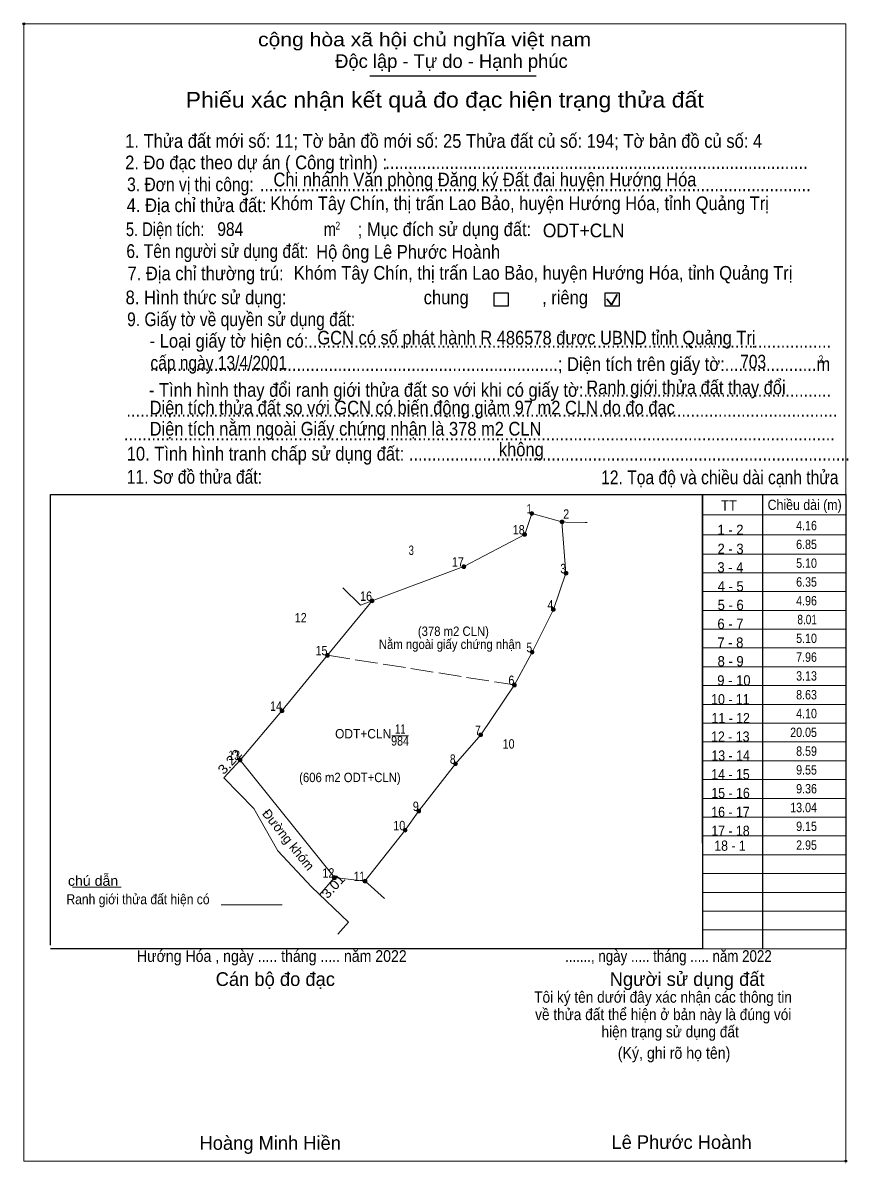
# Model space of a CAD drawing. Header units: metres. Extents: x 537240 to 537823, y 1837904 to 1838056.
# Drawn here: x 537239.6 to 537349.4, y 1837904.5 to 1838056.1 of the extents above; entities that cross this region are included whole.
import ezdxf
from ezdxf.enums import TextEntityAlignment as Align

# ---------------------------------------------------------------- set-up
doc = ezdxf.new("R2010")
doc.units = ezdxf.units.M
doc.header["$LTSCALE"] = 0.5
doc.header["$PDMODE"] = 32
doc.header["$PDSIZE"] = 0.25
doc.linetypes.add('LONG_DASHED', pattern=[7.5, 6, -1.5])
for name, color, linetype, lineweight in [('1', 7, 'Continuous', 13), ('10', 7, 'Continuous', 13), ('15', 7, 'Continuous', 13), ('17', 7, 'Continuous', 13), ('2', 7, 'Continuous', 25), ('23', 7, 'Continuous', 13), ('28', 7, 'Continuous', 13), ('29', 7, 'Continuous', 13), ('30', 7, 'Continuous', 13), ('31', 7, 'Continuous', 13), ('32', 7, 'Continuous', 13), ('34', 7, 'Continuous', 13), ('6', 7, 'Continuous', 13), ('63', 7, 'Continuous', 13), ('8', 7, 'Continuous', 13)]:
    doc.layers.add(name, color=color, linetype=linetype, lineweight=lineweight)

msp = doc.modelspace()

# ---------------------------------------------------------------- hatches: boundary and pattern name
at = {"layer": '63'}
for points in [[(537307.54, 1837990.88, 1), (537307.04, 1837990.88, 1)], [(537311.55, 1837989.76, 1), (537311.05, 1837989.76, 1)], [(537306.59, 1837988.09, 1), (537306.09, 1837988.09, 1)], [(537298.5, 1837983.81, 1), (537298, 1837983.81, 1)], [(537312.08, 1837982.93, 1), (537311.58, 1837982.93, 1)], [(537286.28, 1837979.26, 1), (537285.78, 1837979.26, 1)], [(537310.41, 1837978.11, 1), (537309.91, 1837978.11, 1)], [(537280.35, 1837972.02, 1), (537279.85, 1837972.02, 1)], [(537307.58, 1837972.43, 1), (537307.08, 1837972.43, 1)], [(537305.22, 1837968.07, 1), (537304.72, 1837968.07, 1)], [(537274.3, 1837964.63, 1), (537273.8, 1837964.63, 1)], [(537300.74, 1837961.43, 1), (537300.24, 1837961.43, 1)], [(537268.73, 1837958.09, 1), (537268.23, 1837958.09, 1)], [(537297.39, 1837957.59, 1), (537296.89, 1837957.59, 1)], [(537292.5, 1837951.31, 1), (537292, 1837951.31, 1)], [(537290.7, 1837948.75, 1), (537290.2, 1837948.75, 1)], [(537281.27, 1837942.45, 1), (537280.77, 1837942.45, 1)], [(537285.34, 1837941.99, 1), (537284.84, 1837941.99, 1)]]:
    msp.add_hatch(color=256, dxfattribs=at).paths.add_polyline_path(points)

# ---------------------------------------------------------------- linework, layer by layer
at = {"layer": '1'}
msp.add_lwpolyline([(537307.29, 1837990.88), (537311.3, 1837989.76), (537311.83, 1837982.93), (537310.16, 1837978.11), (537307.33, 1837972.43), (537304.97, 1837968.07), (537300.49, 1837961.43), (537297.14, 1837957.59), (537292.25, 1837951.31), (537290.45, 1837948.75), (537285.09, 1837941.99), (537281.02, 1837942.45), (537268.48, 1837958.09), (537274.05, 1837964.63), (537280.1, 1837972.02), (537286.03, 1837979.26), (537298.25, 1837983.81), (537306.34, 1837988.09)], close=True, dxfattribs=at)
at = {"layer": '10'}
for p, q in [((537268.48, 1837958.09), (537274.05, 1837964.63)), ((537285.09, 1837941.99), (537290.45, 1837948.75))]:
    msp.add_line(p, q, dxfattribs=at)
at = {"layer": '15'}
for p, q in [((537298.25, 1837983.81), (537286.03, 1837979.26)), ((537281.02, 1837942.45), (537268.48, 1837958.09)), ((537290.45, 1837948.75), (537292.25, 1837951.31)), ((537281.02, 1837942.45), (537285.09, 1837941.99))]:
    msp.add_line(p, q, dxfattribs=at)
for points in [[(537274.05, 1837964.63), (537280.1, 1837972.02), (537286.03, 1837979.26)], [(537304.97, 1837968.07), (537300.49, 1837961.43), (537297.14, 1837957.59), (537292.25, 1837951.31)]]:
    msp.add_lwpolyline(points, dxfattribs=at)
at = {"layer": '17'}
msp.add_line((537246.19, 1837941.19), (537252.64, 1837941.19), dxfattribs=at)
at = {"layer": '2'}
for p, q in [((537285.76, 1838049.07), (537307.87, 1838049.07)), ((537330.01, 1837993.41), (537330.01, 1837932.99)), ((537330.01, 1837932.99), (537243.26, 1837932.99))]:
    msp.add_line(p, q, dxfattribs=at)
at = {"layer": '2', "lineweight": 35}
for p, q in [((537317.26, 1838019.43), (537317.88, 1838018.62)), ((537317.88, 1838018.62), (537318.64, 1838019.98))]:
    msp.add_line(p, q, dxfattribs=at)
at = {"layer": '2', "lineweight": 13}
msp.add_lwpolyline([(537239.7, 1838056.01), (537349.06, 1838056.01), (537349.06, 1837904.76), (537239.7, 1837904.76)], close=True, dxfattribs=at)
at = {"layer": '2'}
for points in [[(537302.27, 1838020.21), (537304.15, 1838020.21), (537304.15, 1838018.46), (537302.27, 1838018.46)], [(537317.05, 1838020.21), (537318.93, 1838020.21), (537318.93, 1838018.46), (537317.05, 1838018.46)]]:
    msp.add_lwpolyline(points, close=True, dxfattribs=at)
msp.add_lwpolyline([(537243.26, 1837933.48), (537243.26, 1837993.41), (537330.01, 1837993.41)], dxfattribs=at)
for p in [(537239.7, 1838056.01), (537349.05, 1837904.76)]:
    msp.add_point(p, dxfattribs=at)
at = {"layer": '23'}
for points in [[(537268.48, 1837958.09), (537266.3, 1837955.72), (537270.31, 1837951.66), (537273.51, 1837945.99), (537277.97, 1837941.21), (537282.89, 1837936.52), (537281.47, 1837934.92)], [(537287.68, 1837939.66), (537285.46, 1837941.66), (537285.09, 1837941.99)]]:
    msp.add_lwpolyline(points, dxfattribs=at)
at = {"layer": '28'}
for p in [(537307.29, 1837990.88), (537298.25, 1837983.81)]:
    msp.add_line(p, (537306.34, 1837988.09), dxfattribs=at)
at = {"layer": '29', "linetype": 'LONG_DASHED'}
msp.add_line((537280.1, 1837972.02), (537304.97, 1837968.07), dxfattribs=at)
at = {"layer": '30', "lineweight": 25}
for p, q in [((537330.01, 1837947.03), (537330.01, 1837993.41)), ((537337.97, 1837993.41), (537337.97, 1837932.99))]:
    msp.add_line(p, q, dxfattribs=at)
at = {"layer": '30'}
for p, q in [((537330.01, 1837990.68), (537349.06, 1837990.68)), ((537330.01, 1837988.03), (537349.06, 1837988.03)), ((537329.96, 1837985.48), (537349.01, 1837985.48)), ((537330.01, 1837982.99), (537349.06, 1837982.99)), ((537330.01, 1837980.49), (537349.06, 1837980.49)), ((537330.01, 1837977.99), (537349.06, 1837977.99)), ((537330.01, 1837975.49), (537349.06, 1837975.49)), ((537330.01, 1837972.99), (537349.06, 1837972.99)), ((537330.01, 1837970.49), (537349.06, 1837970.49)), ((537330.01, 1837967.99), (537349.06, 1837967.99)), ((537330.01, 1837965.49), (537349.06, 1837965.49)), ((537330.01, 1837962.99), (537349.06, 1837962.99)), ((537330.01, 1837960.49), (537349.06, 1837960.49)), ((537330.01, 1837957.99), (537349.06, 1837957.99)), ((537330.01, 1837955.49), (537349.06, 1837955.49)), ((537330.01, 1837952.99), (537349.06, 1837952.99)), ((537330.01, 1837950.49), (537349.06, 1837950.49)), ((537330.01, 1837947.99), (537349.06, 1837947.99)), ((537330.01, 1837945.49), (537349.06, 1837945.49)), ((537330.01, 1837942.99), (537349.06, 1837942.99)), ((537330.01, 1837942.98), (537349.06, 1837942.98)), ((537330.01, 1837940.49), (537349.06, 1837940.49)), ((537330.01, 1837937.99), (537349.06, 1837937.99)), ((537330.01, 1837935.49), (537349.06, 1837935.49)), ((537330.01, 1837932.99), (537349.06, 1837932.99))]:
    msp.add_line(p, q, dxfattribs=at)
at = {"layer": '30', "lineweight": 25}
msp.add_lwpolyline([(537330.01, 1837993.41), (537349.06, 1837993.41), (537349.06, 1837932.99)], dxfattribs=at)
at = {"layer": '31'}
for p, q in [((537307.29, 1837990.88), (537311.3, 1837989.76)), ((537311.3, 1837989.76), (537311.81, 1837989.74))]:
    msp.add_line(p, q, dxfattribs=at)
msp.add_lwpolyline([(537311.81, 1837989.74), (537314.38, 1837989.68), (537314.65, 1837989.69)], dxfattribs=at)
at = {"layer": '32'}
msp.add_line((537284.48, 1837978.67), (537286.03, 1837979.26), dxfattribs=at)
at = {"layer": '34'}
for p, q in [((537284.48, 1837978.67), (537282.16, 1837980.98)), ((537281.02, 1837942.45), (537279.05, 1837940.18))]:
    msp.add_line(p, q, dxfattribs=at)
at = {"layer": '6'}
msp.add_line((537265.96, 1837938.82), (537274.1, 1837938.82), dxfattribs=at)
at = {"layer": '63'}
msp.add_line((537288.69, 1837961.32), (537290.87, 1837961.32), dxfattribs=at)
for centre in [(537307.29, 1837990.88), (537311.3, 1837989.76), (537306.34, 1837988.09), (537298.25, 1837983.81), (537311.83, 1837982.93), (537286.03, 1837979.26), (537310.16, 1837978.11), (537280.1, 1837972.02), (537307.33, 1837972.43), (537304.97, 1837968.07), (537274.05, 1837964.63), (537300.49, 1837961.43), (537268.48, 1837958.09), (537297.14, 1837957.59), (537292.25, 1837951.31), (537290.45, 1837948.75), (537281.02, 1837942.45), (537285.09, 1837941.99)]:
    msp.add_circle(centre, 0.25, dxfattribs=at)
at = {"layer": '8'}
for p, q in [((537311.83, 1837982.93), (537311.3, 1837989.76)), ((537310.16, 1837978.11), (537311.83, 1837982.93)), ((537307.33, 1837972.43), (537310.16, 1837978.11)), ((537304.97, 1837968.07), (537307.33, 1837972.43))]:
    msp.add_line(p, q, dxfattribs=at)

# ---------------------------------------------------------------- texts
at = {"layer": '1'}
for s, width, p in [('(378 m2 CLN)', 0.9, (537296.855, 1837974.59)), ('Nằm ngoài giấy chứng nhận', 0.9, (537296.4, 1837972.86)), ('ODT+CLN', 0.95, (537284.85, 1837960.96)), ('11', 0.75, (537289.795, 1837961.58)), ('984', 0.85, (537289.76, 1837960.01)), ('(606 m2 ODT+CLN)', 0.9, (537283.09, 1837955.15))]:
    msp.add_text(s, height=1.25, dxfattribs=dict(at, width=width)).set_placement(p, align=Align.CENTER)
at = {"layer": '10'}
for s, height, width, p in [('1 - 2', 1.364, 0.95, (537333.72, 1837988.03)), ('2 - 3', 1.364, 0.95, (537333.73, 1837985.5)), ('3 - 4', 1.364, 0.95, (537333.71, 1837983.03)), ('4 - 5', 1.364, 0.95, (537333.745, 1837980.51)), ('5 - 6', 1.364, 0.95, (537333.745, 1837978.03)), ('6 - 7', 1.364, 0.95, (537333.715, 1837975.52)), ('7 - 8', 1.364, 0.95, (537333.705, 1837973.03)), ('8 - 9', 1.364, 0.95, (537333.735, 1837970.55)), ('9 - 10', 1.364, 0.95, (537334.175, 1837968)), ('10 - 11', 1.364, 0.9, (537333.7, 1837965.49)), ('11 - 12', 1.364, 0.9, (537333.745, 1837962.98)), ('12 - 13', 1.364, 0.9, (537333.695, 1837960.52)), ('13 - 14', 1.364, 0.9, (537333.735, 1837958)), ('14 - 15', 1.364, 0.9, (537333.72, 1837955.51)), ('15 - 16', 1.364, 0.9, (537333.73, 1837953.02)), ('16 - 17', 1.364, 0.9, (537333.72, 1837950.5)), ('17 - 18', 1.36, 0.9, (537333.72, 1837948)), ('18 - 1', 1.36, 0.9, (537333.655, 1837946.02))]:
    msp.add_text(s, height=height, dxfattribs=dict(at, width=width)).set_placement(p, align=Align.CENTER)
at = {"layer": '2'}
for s, height, width, p in [('cộng hòa xã hội chủ nghĩa việt nam', 1.825, 1.15, (537270.87, 1838053.01)), ('1. Thửa đất mới số: 11; Tờ bản đồ mới số: 25 Thửa đất củ số: 194; Tờ bản đồ củ số: 4', 1.83, 0.9, (537253.19, 1838039.51)), ('2. Đo đạc theo dự án ( Công trình) : ', 1.827, 0.9, (537253.19, 1838036.65)), ('Chi nhánh Văn phòng Đăng ký Đất đai huyện Hướng Hóa', 1.825, 0.9, (537272.92, 1838034.38)), ('............................................................................................', 1.827, 0.9, (537287.79, 1838036.71)), ('3. Đơn vị thi công:', 1.827, 0.85, (537253.45, 1838033.73)), ('4. Địa chỉ thửa đất:', 1.827, 0.9, (537253.4, 1838030.96)), ('........................................................................................................................', 1.827, 0.9, (537271.1, 1838033.73)), ('Khóm Tây Chín, thị trấn Lao Bảo, huyện Hướng Hóa, tỉnh Quảng Trị', 1.82, 0.9, (537272.49, 1838031.22)), ('5. Diện tích:', 1.827, 0.8, (537253.29, 1838027.77)), ('2', 1.043, 0.8, (537281.17, 1838028.64)), ('; Mục đích sử dụng đất:', 1.825, 0.9, (537284.13, 1838027.77)), ('984', 1.82, 0.85, (537265.45, 1838027.79)), ('m', 1.825, 0.8, (537279.61, 1838027.77)), ('ODT+CLN', 1.82, 0.95, (537308.76, 1838027.61)), ('6. Tên người sử dụng đất:', 1.827, 0.85, (537253.35, 1838024.86)), ('Hộ ông Lê Phước Hoành', 1.82, 0.9, (537278.61, 1838024.76)), ('7. Địa chỉ thường trú:', 1.827, 0.9, (537253.51, 1838021.89)), ('Khóm Tây Chín, thị trấn Lao Bảo, huyện Hướng Hóa, tỉnh Quảng Trị', 1.82, 0.9, (537275.62, 1838021.97)), ('8. Hình thức sử dụng:', 1.827, 0.9, (537253.25, 1838018.7)), ('chung                , riêng', 1.825, 0.9, (537292.91, 1838018.7)), ('9. Giấy tờ về quyền sử dụng đất:', 1.827, 0.85, (537253.45, 1838015.79)), ('     - Loại giấy tờ hiện có:..................................................................................................................', 1.825, 0.9, (537253.4, 1838012.93)), ('GCN có số phát hành R 486578 được UBND tỉnh Quảng Trị', 1.82, 0.9, (537278.76, 1838013.35)), ('cấp ngày 13/4/2001', 1.82, 0.85, (537256.55, 1838010.02)), ('     .........................................................................................; Diện tích trên giấy tờ:....................m', 1.825, 0.9, (537253.4, 1838009.84)), ('703', 1.82, 0.85, (537335.01, 1838010.16)), ('2', 1.043, 0.8, (537345.43, 1838010.87)), ('     - Tình hình thay đổi ranh giới thửa đất so với khi có giấy tờ:......................................................', 1.825, 0.9, (537253.3, 1838006.4)), ('Ranh giới thửa đất thay đổi', 1.82, 0.9, (537314.54, 1838006.74)), ('Diện tích thửa đất so với GCN có biến động giảm 97 m2 CLN do đo đạc', 1.82, 0.9, (537256.45, 1838004.05)), ('...........................................................................................................................................................', 1.825, 0.9, (537253.35, 1838003.75)), ('Diện tích nằm ngoài Giấy chứng nhận là 378 m2 CLN', 1.82, 0.9, (537256.45, 1838001.24)), ('...........................................................................................................................................................', 1.825, 0.9, (537253.02, 1838000.6)), ('10. Tình hình tranh chấp sử dụng đất: ................................................................................................', 1.827, 0.9, (537253.4, 1837997.92)), ('không', 1.825, 0.9, (537302.9, 1837998.48)), ('11. Sơ đồ thửa đất:', 1.827, 0.85, (537253.4, 1837994.84)), ('12. Tọa độ và chiều dài cạnh thửa', 1.83, 0.85, (537316.51, 1837994.77)), ('Hướng Hóa , ngày ..... tháng ..... năm 2022', 1.56, 0.9, (537254.76, 1837931.24)), ('......., ngày ..... tháng ..... năm 2022', 1.56, 0.85, (537311.71, 1837931.24)), ('(Ký, ghi rõ họ tên)', 1.565, 0.9, (537318.73, 1837918.35))]:
    msp.add_text(s, height=height, dxfattribs=dict(at, width=width)).set_placement(p)
for s, height, p in [('Độc lập - Tự do - Hạnh phúc', 1.825, (537281.13, 1838050.13)), ('Cán bộ đo đạc', 1.825, (537265.23, 1837928.04)), ('Người sử dụng đất', 1.825, (537317.65, 1837928.04)), ('Hoàng Minh Hiền', 1.82, (537263.09, 1837906.25)), ('Lê Phước Hoành', 1.82, (537317.89, 1837906.36))]:
    msp.add_text(s, height=height, dxfattribs=at).set_placement(p)
for s, height, width, p in [('Phiếu xác nhận kết quả đo đạc hiện trạng thửa đất', 2.086, 1.1, (537295.7, 1838044.86)), ('Tôi ký tên dưới đây xác nhận các thông tin', 1.508, 0.9, (537324.75, 1837925.81)), ('về thửa đất thể hiện ở bản này là đúng vói', 1.508, 0.9, (537324.775, 1837923.5)), ('hiện trạng sử dụng đất', 1.508, 0.9, (537325.69, 1837921.2))]:
    msp.add_text(s, height=height, dxfattribs=dict(at, width=width)).set_placement(p, align=Align.CENTER)
msp.add_text('.', height=0.5216, dxfattribs=at).set_placement((537349.0361, 1837904.47), align=Align.CENTER)
at = {"layer": '30'}
for s, height, width, p in [('TT', 1.36, 0.95, (537332.45, 1837991.27)), ('Chiều dài (m)', 1.364, 0.9, (537338.66, 1837991.35))]:
    msp.add_text(s, height=height, dxfattribs=dict(at, width=width)).set_placement(p)
at = {"layer": '34'}
for s, width, p in [('3', 0.75, (537291.25, 1837985.36)), ('12', 0.85, (537276.55, 1837976.4)), ('10', 0.85, (537304.205, 1837959.61))]:
    msp.add_text(s, height=1.25, dxfattribs=dict(at, width=width)).set_placement(p, align=Align.CENTER)
for s, width, p in [('3.22', 1.15, (537267.5701, 1837957.4369)), ('3.01', 1.1, (537281.3341, 1837940.8769))]:
    msp.add_text(s, height=1.25, rotation=47.391, dxfattribs=dict(at, width=width)).set_placement(p, align=Align.CENTER)
msp.add_text('Đường khóm', height=1.25, rotation=308.722, dxfattribs=at).set_placement((537274.4099, 1837947.101), align=Align.CENTER)
at = {"layer": '6'}
for s, width, p in [('chú dẫn', 1.05, (537245.58, 1837941.36)), ('Ranh giới thửa đất hiện có ', 0.9, (537245.38, 1837938.91))]:
    msp.add_text(s, height=1.337, dxfattribs=dict(at, width=width)).set_placement(p)
at = {"layer": '63'}
for s, width, p in [(' 1', 0.75, (537307.29, 1837990.88)), (' 2', 0.85, (537312.26, 1837990.18)), (' 18', 0.85, (537306.34, 1837988.09)), ('4.16', 0.85, (537345.22, 1837988.65)), ('6.85', 0.85, (537345.22, 1837986.15)), (' 17', 0.85, (537298.25, 1837983.81)), (' 3', 0.8, (537311.83, 1837982.93)), ('5.10', 0.85, (537345.22, 1837983.65)), ('6.35', 0.85, (537345.22, 1837981.15)), (' 16', 0.85, (537286.03, 1837979.26)), ('4.96', 0.85, (537345.22, 1837978.65)), (' 4', 0.85, (537310.16, 1837978.11)), ('8.01', 0.8, (537345.22, 1837976.15)), (' 5', 0.8, (537307.33, 1837972.43)), ('5.10', 0.85, (537345.22, 1837973.65)), (' 15', 0.85, (537280.1, 1837972.02)), ('7.96', 0.85, (537345.22, 1837971.15)), (' 6', 0.85, (537304.97, 1837968.07)), ('3.13', 0.85, (537345.22, 1837968.65)), ('8.63', 0.85, (537345.22, 1837966.15)), (' 14', 0.85, (537274.05, 1837964.63)), ('4.10', 0.85, (537345.22, 1837963.65)), (' 7', 0.8, (537300.49, 1837961.43)), ('20.05', 0.85, (537345.22, 1837961.15)), ('8.59', 0.85, (537345.22, 1837958.65)), (' 13', 0.85, (537268.48, 1837958.09)), (' 8', 0.8, (537297.14, 1837957.59)), ('9.55', 0.85, (537345.22, 1837956.15)), ('9.36', 0.85, (537345.22, 1837953.65)), (' 9', 0.85, (537292.25, 1837951.31)), ('13.04', 0.85, (537345.22, 1837951.15)), (' 10', 0.85, (537290.45, 1837948.75)), ('9.15', 0.85, (537345.22, 1837948.65)), ('2.95', 0.85, (537345.22, 1837946.15)), (' 12', 0.85, (537281.02, 1837942.45)), (' 11', 0.8, (537285.09, 1837941.99))]:
    msp.add_text(s, height=1.25, dxfattribs=dict(at, width=width)).set_placement(p, align=Align.RIGHT)

doc.saveas('drawing.dxf')
